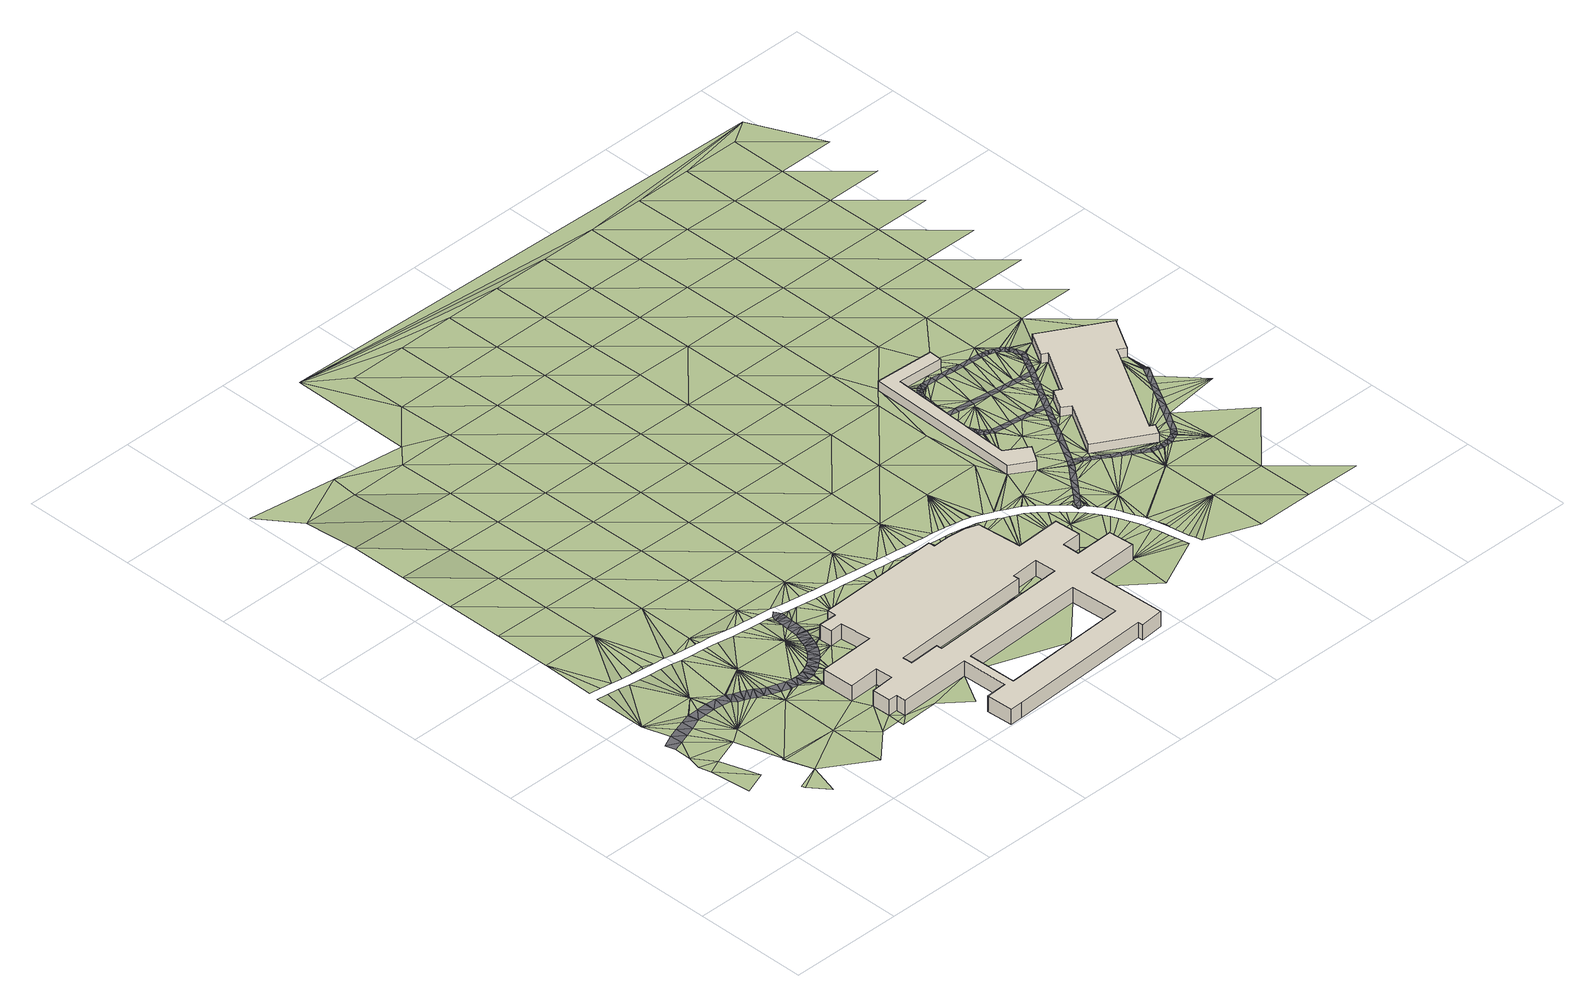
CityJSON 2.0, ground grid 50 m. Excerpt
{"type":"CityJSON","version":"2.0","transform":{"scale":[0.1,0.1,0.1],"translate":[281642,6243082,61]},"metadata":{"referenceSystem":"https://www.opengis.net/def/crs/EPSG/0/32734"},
"CityObjects":{
"building1":{"type":"Building","attributes":{"osm_building":"university","osm_building:levels":"2","osm_type":"multipolygon","osm_address":"Old Science Building Bellville 7530 Cape Town","plus_code":"4FRW3JCQ+4V8","ground_height":62.3,"building_height":6.9,"roof_height":69.2},"geometry":[{"type":"Solid","lod":"1","boundaries":[[[[0,1,2,3]],[[1,4,5,2]],[[4,6,7,5]],[[6,8,9,7]],[[8,10,11,9]],[[10,12,13,11]],[[12,14,15,13]],[[14,16,17,15]],[[16,18,19,17]],[[18,20,21,19]],[[20,22,23,21]],[[22,24,25,23]],[[24,26,27,25]],[[26,28,29,27]],[[28,30,31,29]],[[30,32,33,31]],[[32,34,35,33]],[[34,36,37,35]],[[36,38,39,37]],[[38,40,41,39]],[[40,42,43,41]],[[42,44,45,43]],[[44,46,47,45]],[[46,48,49,47]],[[48,50,51,49]],[[50,52,53,51]],[[52,54,55,53]],[[54,56,57,55]],[[56,58,59,57]],[[58,60,61,59]],[[60,62,63,61]],[[62,64,65,63]],[[64,66,67,65]],[[66,68,69,67]],[[68,70,71,69]],[[70,72,73,71]],[[72,0,3,73]],[[74,75,76,77]],[[75,78,79,76]],[[78,80,81,79]],[[80,74,77,81]],[[82,83,84,85]],[[83,86,87,84]],[[86,88,89,87]],[[88,90,91,89]],[[90,92,93,91]],[[92,94,95,93]],[[94,96,97,95]],[[96,82,85,97]],[[3,2,5,7,9,11,13,15,17,19,21,23,25,27,29,31,33,35,37,39,41,43,45,47,49,51,53,55,57,59,61,63,65,67,69,71,73],[77,76,79,81],[85,84,87,89,91,93,95,97]],[[72,70,68,66,64,62,60,58,56,54,52,50,48,46,44,42,40,38,36,34,32,30,28,26,24,22,20,18,16,14,12,10,8,6,4,1,0],[80,78,75,74],[96,94,92,90,88,86,83,82]]]]}]},
"building2":{"type":"Building","attributes":{"osm_building":"yes","osm_building:levels":"1","plus_code":"4FRW3JCR+F24","ground_height":62.58,"building_height":4.1,"roof_height":66.68},"geometry":[{"type":"Solid","lod":"1","boundaries":[[[[98,99,100,101]],[[99,102,103,100]],[[102,104,105,103]],[[104,106,107,105]],[[106,108,109,107]],[[108,110,111,109]],[[110,112,113,111]],[[112,98,101,113]],[[101,100,103,105,107,109,111,113]],[[112,110,108,106,104,102,99,98]]]]}]},
"building3":{"type":"Building","attributes":{"osm_building":"yes","osm_building:levels":"1","osm_address":"Maintenance Bellville 7530 Cape Town","plus_code":"4FRW3JCR+97M","ground_height":62.21,"building_height":4.1,"roof_height":66.31},"geometry":[{"type":"Solid","lod":"1","boundaries":[[[[114,115,116,117]],[[115,118,119,116]],[[118,120,121,119]],[[120,122,123,121]],[[122,124,125,123]],[[124,126,127,125]],[[126,128,129,127]],[[128,130,131,129]],[[130,132,133,131]],[[132,134,135,133]],[[134,136,137,135]],[[136,138,139,137]],[[138,140,141,139]],[[140,114,117,141]],[[117,116,119,121,123,125,127,129,131,133,135,137,139,141]],[[140,138,136,134,132,130,128,126,124,122,120,118,115,114]]]]}]},
"terrain1":{"type":"TINRelief","geometry":[{"type":"CompositeSurface","lod":"1","boundaries":[[[142,143,144]],[[145,146,142]],[[145,147,146]],[[145,142,144]],[[148,149,147]],[[147,145,150]],[[147,150,148]],[[151,152,153]],[[154,155,156]],[[154,157,155]],[[152,151,158]],[[150,159,148]],[[152,160,161]],[[162,152,158]],[[163,159,150]],[[152,164,160]],[[165,155,166]],[[165,166,167]],[[168,169,170]],[[164,152,171]],[[150,172,163]],[[172,150,167]],[[152,162,173]],[[163,172,174]],[[168,170,175]],[[173,171,152]],[[174,172,176]],[[177,173,162]],[[177,178,173]],[[166,155,179]],[[166,179,167]],[[178,180,173]],[[172,181,176]],[[180,182,173]],[[172,183,181]],[[184,173,182]],[[171,173,185]],[[167,186,172]],[[175,187,168]],[[188,179,155]],[[189,173,184]],[[173,189,190]],[[172,191,183]],[[187,192,168]],[[190,193,173]],[[175,194,187]],[[195,185,173]],[[196,191,172]],[[197,196,172]],[[193,198,173]],[[186,167,179]],[[199,187,194]],[[200,195,173]],[[172,201,197]],[[202,199,203]],[[201,172,204]],[[173,205,200]],[[172,186,204]],[[187,199,202]],[[206,192,207]],[[202,203,208]],[[198,209,173]],[[188,210,179]],[[205,173,209]],[[208,187,202]],[[207,192,187]],[[211,198,212]],[[212,213,211]],[[208,214,187]],[[213,215,211]],[[186,216,204]],[[217,216,186]],[[218,219,206]],[[215,220,211]],[[221,211,220]],[[222,217,186]],[[211,209,198]],[[211,221,223]],[[186,224,222]],[[223,225,211]],[[54,186,179]],[[224,186,226]],[[207,218,206]],[[60,179,210]],[[227,211,225]],[[226,186,228]],[[229,211,227]],[[209,211,230]],[[231,228,186]],[[186,232,231]],[[233,219,234]],[[211,229,235]],[[54,179,60]],[[186,236,232]],[[237,187,214]],[[62,210,238]],[[214,239,237]],[[211,235,240]],[[241,230,211]],[[207,187,237]],[[60,210,62]],[[242,243,239]],[[186,244,236]],[[234,219,218]],[[54,244,186]],[[240,245,211]],[[211,246,241]],[[238,247,66]],[[66,62,238]],[[243,242,248]],[[249,246,211]],[[244,250,236]],[[251,252,233]],[[66,253,62]],[[243,248,254]],[[243,237,239]],[[244,255,250]],[[243,254,256]],[[255,244,257]],[[244,258,257]],[[245,259,260]],[[261,258,244]],[[218,207,262]],[[263,66,247]],[[264,243,256]],[[211,265,249]],[[251,233,234]],[[244,266,261]],[[56,54,60]],[[245,267,211]],[[268,252,269]],[[266,244,270]],[[271,270,244]],[[271,244,272]],[[273,274,260]],[[262,207,237]],[[244,275,272]],[[243,264,276]],[[260,267,245]],[[60,277,56]],[[265,211,267]],[[275,278,272]],[[274,279,280]],[[234,218,281]],[[267,260,274]],[[278,275,282]],[[283,252,251]],[[284,282,275]],[[284,275,285]],[[286,285,275]],[[237,243,287]],[[274,280,267]],[[281,218,262]],[[275,288,286]],[[243,276,287]],[[288,275,289]],[[244,290,275]],[[291,289,275]],[[267,280,292]],[[283,269,252]],[[267,293,265]],[[68,66,263]],[[294,267,292]],[[295,267,294]],[[296,251,234]],[[291,275,297]],[[267,298,293]],[[267,295,299]],[[276,300,287]],[[299,301,267]],[[291,297,302]],[[301,303,267]],[[237,304,262]],[[305,267,303]],[[298,267,306]],[[305,307,267]],[[296,234,281]],[[308,302,297]],[[307,309,267]],[[310,287,300]],[[311,308,297]],[[275,290,297]],[[311,297,312]],[[267,309,313]],[[314,312,297]],[[68,263,315]],[[267,313,316]],[[287,304,237]],[[267,317,306]],[[297,318,314]],[[316,319,267]],[[267,319,317]],[[287,310,320]],[[321,322,318]],[[323,322,321]],[[323,321,324]],[[251,325,283]],[[297,321,318]],[[326,324,321]],[[306,317,327]],[[321,328,326]],[[320,329,287]],[[317,330,327]],[[281,262,331]],[[332,333,334]],[[330,335,327]],[[336,327,335]],[[325,251,296]],[[297,290,337]],[[329,338,287]],[[339,328,321]],[[339,340,328]],[[331,262,304]],[[340,339,341]],[[342,341,339]],[[339,343,342]],[[343,339,344]],[[283,345,269]],[[344,339,346]],[[339,321,347]],[[348,349,350]],[[350,346,351]],[[348,352,349]],[[353,352,348]],[[296,281,354]],[[345,283,325]],[[350,351,348]],[[346,339,355]],[[338,356,287]],[[304,287,356]],[[351,346,355]],[[281,331,354]],[[356,338,357]],[[325,296,358]],[[359,351,355]],[[360,269,345]],[[361,356,357]],[[362,331,304]],[[359,355,363]],[[296,354,358]],[[356,361,364]],[[363,355,365]],[[304,356,362]],[[365,355,366]],[[364,367,356]],[[355,339,368]],[[369,334,333]],[[370,345,325]],[[371,366,355]],[[372,356,367]],[[354,331,373]],[[372,374,356]],[[325,358,370]],[[375,369,333]],[[371,355,376]],[[356,374,377]],[[362,373,331]],[[368,376,355]],[[378,360,345]],[[379,358,354]],[[345,370,378]],[[377,380,356]],[[362,356,380]],[[373,379,354]],[[368,381,376]],[[382,368,339]],[[377,383,380]],[[384,385,386]],[[358,387,370]],[[368,388,381]],[[383,389,380]],[[360,378,390]],[[373,362,391]],[[390,392,360]],[[379,387,358]],[[368,393,388]],[[389,394,380]],[[380,391,362]],[[393,368,395]],[[375,396,369]],[[397,380,394]],[[378,370,398]],[[399,395,368]],[[373,400,379]],[[380,397,401]],[[387,398,370]],[[392,390,402]],[[391,400,373]],[[368,382,399]],[[403,390,378]],[[387,379,404]],[[398,403,378]],[[405,380,401]],[[405,391,380]],[[406,399,382]],[[400,404,379]],[[407,405,401]],[[408,402,390]],[[382,409,406]],[[402,410,392]],[[407,411,405]],[[398,387,412]],[[413,409,382]],[[382,414,415]],[[403,408,390]],[[416,417,369]],[[415,413,382]],[[413,418,409]],[[400,391,419]],[[420,405,411]],[[421,418,413]],[[387,404,412]],[[422,413,415]],[[422,421,413]],[[416,369,396]],[[405,420,423]],[[419,391,405]],[[424,422,415]],[[403,398,425]],[[405,423,426]],[[408,410,402]],[[427,422,424]],[[428,404,400]],[[429,405,426]],[[412,425,398]],[[424,430,427]],[[430,424,431]],[[405,429,432]],[[419,428,400]],[[403,433,408]],[[430,431,434]],[[410,435,392]],[[434,431,436]],[[412,404,437]],[[438,439,440]],[[438,441,431]],[[441,436,431]],[[425,433,403]],[[405,432,442]],[[437,404,428]],[[432,443,442]],[[441,438,444]],[[445,419,405]],[[410,408,446]],[[447,440,439]],[[448,449,450]],[[443,451,442]],[[452,444,438]],[[442,451,453]],[[454,438,440]],[[442,453,448]],[[455,425,412]],[[452,438,456]],[[457,458,459]],[[433,446,408]],[[444,452,460]],[[461,462,463]],[[450,442,448]],[[438,464,456]],[[452,456,460]],[[442,450,465]],[[405,442,445]],[[455,412,437]],[[454,464,438]],[[428,419,466]],[[442,465,467]],[[454,440,468]],[[457,459,469]],[[468,440,470]],[[440,447,471]],[[467,472,442]],[[442,472,473]],[[440,471,470]],[[435,474,392]],[[473,475,442]],[[433,425,476]],[[446,435,410]],[[477,457,469]],[[428,466,437]],[[466,419,445]],[[476,425,455]],[[477,478,447]],[[477,469,478]],[[479,471,447]],[[480,479,447]],[[481,462,461]],[[482,446,433]],[[480,447,483]],[[447,478,484]],[[483,447,484]],[[442,475,485]],[[486,455,437]],[[485,475,487]],[[482,433,476]],[[488,489,490]],[[462,491,469]],[[487,492,493]],[[490,494,488]],[[442,485,445]],[[489,493,492]],[[437,466,486]],[[495,478,469]],[[481,461,496]],[[494,497,488]],[[478,498,484]],[[497,499,488]],[[500,488,499]],[[501,498,478]],[[502,435,446]],[[500,503,488]],[[474,504,392]],[[478,505,501]],[[488,503,506]],[[462,481,507]],[[507,508,462]],[[488,506,509]],[[508,510,462]],[[510,511,462]],[[505,478,512]],[[462,511,491]],[[495,469,513]],[[514,488,509]],[[489,488,493]],[[515,512,478]],[[469,516,513]],[[469,517,516]],[[515,478,518]],[[519,517,469]],[[491,519,469]],[[502,446,482]],[[518,478,495]],[[493,485,487]],[[520,476,455]],[[486,521,455]],[[514,522,523]],[[445,524,466]],[[525,526,527]],[[522,526,523]],[[514,528,488]],[[527,529,525]],[[485,530,445]],[[531,525,529]],[[523,526,525]],[[482,476,520]],[[532,533,534]],[[533,535,534]],[[534,535,536]],[[537,534,536]],[[455,521,520]],[[474,435,502]],[[523,528,514]],[[537,538,539]],[[537,539,534]],[[540,493,488]],[[524,486,466]],[[524,445,530]],[[541,542,543]],[[541,543,544]],[[488,528,540]],[[485,493,530]],[[545,546,538]],[[546,545,547]],[[547,548,546]],[[549,546,548]],[[546,549,550]],[[538,546,539]],[[546,550,551]],[[546,551,552]],[[546,552,553]],[[482,554,502]],[[504,555,392]],[[556,539,546]],[[540,528,557]],[[558,521,486]],[[556,546,559]],[[560,561,562]],[[520,554,482]],[[563,561,560]],[[564,563,560]],[[560,565,564]],[[565,560,542]],[[566,540,557]],[[542,560,543]],[[543,560,544]],[[560,567,544]],[[568,567,560]],[[530,493,569]],[[486,524,558]],[[540,566,570]],[[571,553,568]],[[474,502,572]],[[540,570,573]],[[574,575,576]],[[575,574,577]],[[577,574,578]],[[579,574,576]],[[574,579,580]],[[581,574,580]],[[582,104,540]],[[574,581,583]],[[574,584,578]],[[574,585,584]],[[573,582,540]],[[574,586,585]],[[587,586,574]],[[574,588,587]],[[574,589,588]],[[589,574,590]],[[530,569,524]],[[560,562,591]],[[553,571,546]],[[546,592,559]],[[521,593,520]],[[590,574,594]],[[104,595,574]],[[559,596,597]],[[554,572,502]],[[574,598,594]],[[598,574,599]],[[583,581,600]],[[583,601,574]],[[602,583,603]],[[604,605,597]],[[595,599,574]],[[521,558,593]],[[104,582,606]],[[604,607,605]],[[608,609,610]],[[604,611,607]],[[597,596,604]],[[524,569,558]],[[612,602,613]],[[596,559,592]],[[608,614,615]],[[560,571,568]],[[601,583,602]],[[546,616,592]],[[606,617,104]],[[601,602,612]],[[618,599,595]],[[619,618,595]],[[104,617,595]],[[554,520,620]],[[621,622,623]],[[624,625,626]],[[546,627,616]],[[601,612,628]],[[629,609,630]],[[608,630,609]],[[572,504,474]],[[595,631,619]],[[630,625,629]],[[615,630,608]],[[601,628,632]],[[623,622,633]],[[634,635,636]],[[546,637,627]],[[638,601,632]],[[615,639,630]],[[633,622,640]],[[641,635,634]],[[637,546,571]],[[642,601,638]],[[593,620,520]],[[626,625,630]],[[643,631,595]],[[601,642,644]],[[645,601,644]],[[646,601,645]],[[647,630,639]],[[648,633,640]],[[646,649,601]],[[633,650,623]],[[601,649,651]],[[651,652,601]],[[652,653,601]],[[654,601,653]],[[655,601,654]],[[656,595,617]],[[657,601,655]],[[658,601,657]],[[659,601,658]],[[633,648,660]],[[661,662,641]],[[641,634,661]],[[663,643,595]],[[664,601,659]],[[630,647,665]],[[664,666,601]],[[666,667,601]],[[668,662,669]],[[670,671,672]],[[673,560,591]],[[674,601,667]],[[601,674,675]],[[676,650,633]],[[671,668,677]],[[678,595,656]],[[679,572,554]],[[630,680,626]],[[681,633,660]],[[682,601,675]],[[683,558,569]],[[663,595,678]],[[677,672,671]],[[684,601,682]],[[677,685,672]],[[677,668,669]],[[593,558,683]],[[662,661,686]],[[662,686,669]],[[620,679,554]],[[684,687,601]],[[688,630,665]],[[571,689,637]],[[665,690,688]],[[676,633,691]],[[680,630,688]],[[663,678,692]],[[681,693,633]],[[692,694,663]],[[687,684,695]],[[687,695,696]],[[687,696,697]],[[698,689,571]],[[560,699,571]],[[700,698,571]],[[701,601,687]],[[702,504,572]],[[571,703,700]],[[704,688,690]],[[705,703,571]],[[687,697,706]],[[676,691,707]],[[661,708,686]],[[693,681,709]],[[571,710,705]],[[692,711,694]],[[712,694,711]],[[713,707,714]],[[661,715,708]],[[716,683,569]],[[710,571,717]],[[593,718,620]],[[693,709,719]],[[673,699,560]],[[720,717,571]],[[706,721,687]],[[722,720,571]],[[723,722,571]],[[679,702,572]],[[704,724,688]],[[725,724,704]],[[712,711,726]],[[727,713,714]],[[691,714,707]],[[571,728,723]],[[729,693,719]],[[392,555,730]],[[731,728,571]],[[687,721,701]],[[718,593,683]],[[732,693,729]],[[733,727,714]],[[734,708,715]],[[693,732,735]],[[736,725,737]],[[725,738,724]],[[735,739,693]],[[721,740,701]],[[738,725,736]],[[733,714,741]],[[742,743,715]],[[715,743,734]],[[571,744,731]],[[739,745,693]],[[746,679,620]],[[747,724,738]],[[699,744,571]],[[702,555,504]],[[693,745,748]],[[741,749,733]],[[750,701,740]],[[750,716,701]],[[748,745,751]],[[752,747,738]],[[742,753,754]],[[749,741,755]],[[620,718,746]],[[742,754,743]],[[747,752,756]],[[751,757,748]],[[755,741,758]],[[744,759,731]],[[759,744,760]],[[761,760,744]],[[757,751,762]],[[763,764,748]],[[716,750,765]],[[761,744,766]],[[755,758,767]],[[757,768,748]],[[769,756,752]],[[770,766,744]],[[753,771,772]],[[773,756,769]],[[774,767,758]],[[775,699,673]],[[748,768,763]],[[702,679,776]],[[770,744,777]],[[777,744,778]],[[772,754,753]],[[779,778,744]],[[744,780,779]],[[781,780,744]],[[744,782,781]],[[716,783,683]],[[784,782,744]],[[785,773,769]],[[716,765,786]],[[764,763,787]],[[784,744,788]],[[785,789,773]],[[683,783,718]],[[744,790,788]],[[679,746,776]],[[772,771,791]],[[792,771,793]],[[794,790,744]],[[795,764,787]],[[796,774,758]],[[792,791,771]],[[797,798,793]],[[765,799,786]],[[800,794,744]],[[764,795,801]],[[783,716,786]],[[793,798,802]],[[774,796,803]],[[799,804,786]],[[802,792,793]],[[805,555,702]],[[786,804,806]],[[807,803,796]],[[791,792,808]],[[809,764,801]],[[786,806,810]],[[811,812,807]],[[786,810,813]],[[814,786,813]],[[744,699,815]],[[816,746,718]],[[812,811,817]],[[818,786,814]],[[792,802,819]],[[702,776,805]],[[792,819,820]],[[818,821,786]],[[817,811,822]],[[823,792,820]],[[807,796,811]],[[824,786,821]],[[822,811,825]],[[826,820,819]],[[826,819,827]],[[816,718,783]],[[826,828,820]],[[764,809,829]],[[830,826,827]],[[800,744,815]],[[825,811,831]],[[831,811,832]],[[776,746,833]],[[834,835,832]],[[836,832,835]],[[836,837,832]],[[838,832,837]],[[832,839,831]],[[840,839,832]],[[832,841,840]],[[842,832,838]],[[555,805,843]],[[832,844,841]],[[845,844,832]],[[846,845,832]],[[832,847,846]],[[848,847,832]],[[849,848,832]],[[849,832,842]],[[824,850,786]],[[851,852,800]],[[783,786,850]],[[824,853,850]],[[853,854,850]],[[850,854,855]],[[816,833,746]],[[855,856,850]],[[856,857,850]],[[858,852,851]],[[850,857,834]],[[829,809,859]],[[860,858,851]],[[834,832,850]],[[861,805,776]],[[829,859,862]],[[851,863,860]],[[864,816,783]],[[865,829,862]],[[833,861,776]],[[863,851,866]],[[865,867,829]],[[867,868,829]],[[868,869,829]],[[869,870,829]],[[870,871,872]],[[872,871,873]],[[873,874,872]],[[872,829,870]],[[874,875,872]],[[875,876,872]],[[877,872,876]],[[850,864,783]],[[878,872,877]],[[872,878,879]],[[872,879,880]],[[881,872,880]],[[872,881,882]],[[872,882,883]],[[884,872,883]],[[885,872,884]],[[843,805,886]],[[850,832,887]],[[833,816,888]],[[861,886,805]],[[864,888,816]],[[730,555,843]],[[889,861,833]],[[886,890,843]],[[891,850,887]],[[850,892,864]],[[888,889,833]],[[861,893,886]],[[888,864,894]],[[889,893,861]],[[890,886,895]],[[730,843,890]],[[889,888,896]],[[893,895,886]],[[897,893,889]],[[895,898,890]],[[895,893,899]],[[898,730,890]],[[895,900,898]],[[898,900,730]]]}]},
"road1":{"type":"Road","attributes":{"osm_access":"private","osm_highway":"service","osm_is_in":"Bellville Campus, Cape Peninsula University of Technology, Bellville, Western Cape, South Africa","osm_lanes":"2","osm_maxspeed":"30","osm_name":"Design Way","osm_surface":"asphalt"},"geometry":[{"type":"MultiSurface","lod":"1","boundaries":[[[149,148,901]],[[153,901,148]],[[153,148,159]],[[153,159,151]],[[163,151,159]],[[163,158,151]],[[163,174,158]],[[158,174,162]],[[174,177,162]],[[180,177,174]],[[180,178,177]],[[180,174,182]],[[176,182,174]],[[181,182,176]],[[184,182,181]],[[184,181,189]],[[189,181,190]],[[190,181,193]],[[181,183,193]],[[193,183,191]],[[193,191,198]],[[212,198,191]],[[191,213,212]],[[215,191,196]],[[213,191,215]],[[215,196,197]],[[220,215,197]],[[221,220,197]],[[223,197,201]],[[197,223,221]],[[225,201,204]],[[225,223,201]],[[225,204,216]],[[225,216,217]],[[225,217,227]],[[217,222,229]],[[227,217,229]],[[224,229,222]],[[224,226,229]],[[235,229,226]],[[240,235,226]],[[228,240,226]],[[228,231,240]],[[240,231,232]],[[240,232,236]],[[240,236,245]],[[236,259,245]],[[236,250,259]],[[255,257,258]],[[255,259,250]],[[259,255,258]],[[259,258,261]],[[259,261,260]],[[260,261,273]],[[273,261,266]],[[270,271,266]],[[271,273,266]],[[272,273,271]],[[278,273,272]],[[278,274,273]],[[278,279,274]],[[279,278,282]],[[285,279,282]],[[285,282,284]],[[285,286,279]],[[280,279,286]],[[292,280,286]],[[288,292,286]],[[292,288,289]],[[292,289,291]],[[302,294,292]],[[302,292,291]],[[294,302,295]],[[295,302,308]],[[308,312,295]],[[314,299,295]],[[314,295,312]],[[299,314,301]],[[308,311,312]],[[314,318,301]],[[303,301,324]],[[318,323,301]],[[324,301,323]],[[326,305,303]],[[326,307,305]],[[318,322,323]],[[309,307,326]],[[324,326,303]],[[309,328,313]],[[328,309,326]],[[344,316,313]],[[340,313,328]],[[341,313,340]],[[319,316,344]],[[313,341,342]],[[343,313,342]],[[343,344,313]],[[350,317,319]],[[344,346,319]],[[330,317,350]],[[350,319,346]],[[349,335,330]],[[353,336,335]],[[349,330,350]],[[349,352,335]],[[353,902,336]],[[352,353,335]]]}]},
"road2":{"type":"Road","attributes":{"osm_highway":"service","osm_lanes":"1","osm_surface":"asphalt"},"geometry":[{"type":"MultiSurface","lod":"1","boundaries":[[[529,903,531]],[[525,531,534]],[[532,531,903]],[[532,534,531]],[[903,533,532]],[[534,523,525]],[[523,534,539]],[[539,556,528]],[[528,556,557]],[[539,528,523]],[[557,559,597]],[[559,557,556]],[[570,566,597]],[[597,566,557]],[[605,570,597]],[[586,587,588]],[[586,588,590]],[[589,590,588]],[[614,590,594]],[[584,585,614]],[[586,590,614]],[[586,614,585]],[[608,584,614]],[[594,615,614]],[[619,631,639]],[[570,607,573]],[[582,573,611]],[[647,631,643]],[[615,594,639]],[[594,598,639]],[[598,599,619]],[[598,619,639]],[[639,631,647]],[[619,599,618]],[[611,573,607]],[[622,604,640]],[[621,604,622]],[[621,606,582]],[[621,611,604]],[[606,623,617]],[[623,606,621]],[[650,617,623]],[[582,611,621]],[[640,604,596]],[[616,627,681]],[[627,709,681]],[[709,627,637]],[[689,709,637]],[[616,681,660]],[[592,640,596]],[[648,640,592]],[[648,592,616]],[[616,660,648]],[[650,676,617]],[[617,676,656]],[[678,707,692]],[[707,678,656]],[[692,707,713]],[[656,676,707]],[[704,694,712]],[[643,665,647]],[[665,643,663]],[[663,704,690]],[[704,663,694]],[[663,690,665]],[[711,713,727]],[[726,727,733]],[[727,726,711]],[[726,733,737]],[[726,725,712]],[[725,726,737]],[[712,725,704]],[[738,736,755]],[[749,736,737]],[[737,733,749]],[[711,692,713]],[[570,605,607]],[[603,583,600]],[[629,603,600]],[[580,600,581]],[[580,629,600]],[[629,602,603]],[[612,613,636]],[[613,602,624]],[[579,629,580]],[[576,575,578]],[[578,610,576]],[[578,584,610]],[[578,575,577]],[[610,609,579]],[[629,579,609]],[[624,602,625]],[[624,634,636]],[[636,628,612]],[[636,613,624]],[[602,629,625]],[[576,610,579]],[[628,636,635]],[[632,662,638]],[[638,668,642]],[[644,642,645]],[[632,628,641]],[[646,645,668]],[[670,657,651]],[[668,649,646]],[[649,670,651]],[[668,645,642]],[[653,655,654]],[[653,652,651]],[[653,657,655]],[[653,651,657]],[[670,658,657]],[[632,641,662]],[[628,635,641]],[[626,634,624]],[[634,680,661]],[[680,634,626]],[[661,680,688]],[[671,649,668]],[[670,672,659]],[[670,649,671]],[[658,670,659]],[[715,688,724]],[[747,756,771]],[[773,771,756]],[[724,747,753]],[[771,753,747]],[[715,724,742]],[[734,743,750]],[[724,753,742]],[[765,743,754]],[[754,772,765]],[[715,661,688]],[[664,659,685]],[[685,667,664]],[[664,667,666]],[[682,685,677]],[[659,672,685]],[[674,667,675]],[[675,667,685]],[[675,685,682]],[[682,669,684]],[[682,677,669]],[[706,669,686]],[[750,740,734]],[[750,743,765]],[[686,708,721]],[[740,708,734]],[[695,697,696]],[[684,697,695]],[[697,669,706]],[[706,686,721]],[[708,740,721]],[[697,684,669]],[[668,638,662]],[[584,608,610]],[[749,755,736]],[[735,717,720]],[[735,722,723]],[[720,722,735]],[[710,717,735]],[[698,700,705]],[[698,705,729]],[[705,700,703]],[[705,710,729]],[[723,728,735]],[[745,731,759]],[[745,759,761]],[[761,759,760]],[[761,766,745]],[[770,777,778]],[[778,779,780]],[[778,780,770]],[[766,770,762]],[[731,745,728]],[[770,780,781]],[[729,710,732]],[[739,728,745]],[[751,766,762]],[[728,739,735]],[[719,689,729]],[[757,762,784]],[[698,729,689]],[[745,766,751]],[[732,710,735]],[[782,784,762]],[[768,784,788]],[[757,784,768]],[[790,768,788]],[[768,794,763]],[[794,768,790]],[[763,794,800]],[[795,787,852]],[[800,787,763]],[[852,787,800]],[[782,762,781]],[[770,781,762]],[[852,801,795]],[[801,852,858]],[[858,860,809]],[[809,860,859]],[[858,809,801]],[[859,863,866]],[[863,859,860]],[[862,866,904]],[[866,862,859]],[[865,862,904]],[[905,906,907]],[[905,907,908]],[[909,905,910]],[[905,865,904]],[[905,904,906]],[[910,911,909]],[[871,869,867]],[[867,869,868]],[[870,869,871]],[[867,876,873]],[[871,867,873]],[[873,875,874]],[[912,876,905]],[[876,912,881]],[[876,875,873]],[[865,905,867]],[[909,913,914]],[[909,915,916]],[[867,905,876]],[[914,913,917]],[[881,883,882]],[[884,883,912]],[[884,912,885]],[[881,912,883]],[[912,905,914]],[[905,909,914]],[[915,909,911]],[[752,755,767]],[[752,738,755]],[[752,774,769]],[[774,752,767]],[[769,774,803]],[[793,771,773]],[[793,773,789]],[[785,803,789]],[[803,785,769]],[[789,803,807]],[[793,789,797]],[[789,807,797]],[[812,817,797]],[[812,797,807]],[[797,817,798]],[[798,817,802]],[[802,825,819]],[[838,828,826]],[[817,822,802]],[[834,828,837]],[[806,772,791]],[[814,808,818]],[[818,808,792]],[[791,808,806]],[[814,810,808]],[[799,772,804]],[[808,810,806]],[[804,772,806]],[[813,810,814]],[[772,799,765]],[[823,820,856]],[[828,856,820]],[[828,857,856]],[[828,834,857]],[[823,856,855]],[[821,853,824]],[[821,818,823]],[[821,854,853]],[[821,823,854]],[[855,854,823]],[[823,818,792]],[[822,825,802]],[[827,825,831]],[[841,831,839]],[[830,827,831]],[[841,839,840]],[[845,831,841]],[[825,827,819]],[[877,876,878]],[[876,879,878]],[[876,881,879]],[[881,880,879]],[[842,831,845]],[[845,841,844]],[[848,845,846]],[[842,830,831]],[[849,842,848]],[[848,842,845]],[[835,834,836]],[[836,834,837]],[[838,837,828]],[[830,842,838]],[[830,838,826]],[[848,846,847]],[[689,719,709]]]}]}
},
"vertices":[
[1118,4,11],[1172,6,11],[1172,6,82],[1118,4,82],[1818,41,11],[1818,41,82],[1821,19,11],[1821,19,82],[1925,28,11],[1925,28,82],[1910,374,11],[1910,374,82],[2135,384,11],[2135,384,82],[2127,497,11],[2127,497,82],[1956,491,11],[1956,491,82],[1955,565,11],[1955,565,82],[2041,569,11],[2041,569,82],[2041,574,11],[2041,574,82],[2034,685,11],[2034,685,82],[1835,676,11],[1835,676,82],[1819,873,11],[1819,873,82],[1764,892,11],[1764,892,82],[1689,900,11],[1689,900,82],[1648,899,11],[1648,899,82],[1612,898,11],[1612,898,82],[1611,925,11],[1611,925,82],[1059,903,11],[1059,903,82],[1060,863,11],[1060,863,82],[980,864,11],[980,864,82],[981,807,11],[981,807,82],[1038,811,11],[1038,811,82],[1052,675,11],[1052,675,82],[799,664,11],[799,664,82],[802,521,11],[802,521,82],[938,527,11],[938,527,82],[943,453,11],[943,453,82],[838,445,11],[838,445,82],[840,362,11],[840,362,82],[880,363,11],[880,363,82],[881,320,11],[881,320,82],[1202,332,11],[1202,332,82],[1209,127,11],[1209,127,82],[1114,121,11],[1114,121,82],[1797,360,11],[1810,149,11],[1810,149,82],[1797,360,82],[1245,119,11],[1245,119,82],[1239,335,11],[1239,335,82],[1693,538,11],[1692,564,11],[1692,564,82],[1693,538,82],[1814,570,11],[1814,570,82],[1819,477,11],[1819,477,82],[1196,445,11],[1196,445,82],[1195,469,11],[1195,469,82],[1058,462,11],[1058,462,82],[1055,505,11],[1055,505,82],
[2188,1765,14],[2166,1070,14],[2166,1070,57],[2188,1765,57],[2262,1012,14],[2262,1012,57],[2310,1087,14],[2310,1087,57],[2216,1148,14],[2216,1148,57],[2243,1705,14],[2243,1705,57],[2444,1695,14],[2444,1695,57],[2447,1752,14],[2447,1752,57],
[2793,1567,11],[2728,1458,11],[2728,1458,53],[2793,1567,53],[2753,1444,11],[2753,1444,53],[2640,1253,11],[2640,1253,53],[2607,1272,11],[2607,1272,53],[2553,1181,11],[2553,1181,53],[2592,1158,11],[2592,1158,53],[2470,951,11],[2470,951,53],[2703,815,11],[2703,815,53],[2729,860,11],[2729,860,53],[2708,872,11],[2708,872,53],[2947,1278,11],[2947,1278,53],[2981,1259,11],[2981,1259,53],[3068,1406,11],[3068,1406,53],
[131,582,17],[154,407,11],[252,443,11],[192,608,17],[116,633,17],[130,694,17],[178,785,17],[133,770,17],[316,652,15],[208,842,28],[130,944,28],[164,827,28],[315,276,10],[418,329,11],[310,291,10],[379,195,10],[253,857,28],[222,800,17],[170,1162,38],[121,1168,38],[298,872,25],[267,815,15],[219,1156,38],[374,452,11],[379,444,11],[381,455,11],[130,1443,40],[126,1212,38],[175,1206,38],[269,1150,34],[379,694,15],[379,944,25],[309,830,25],[225,1200,38],[351,831,25],[300,873,25],[302,873,25],[628,444,11],[304,873,25],[393,833,25],[349,875,25],[433,827,25],[393,877,25],[318,1144,34],[628,694,16],[379,1443,38],[628,195,11],[395,877,25],[398,877,25],[473,820,25],[130,1693,40],[440,870,25],[274,1194,34],[367,1138,34],[498,811,15],[523,802,16],[482,863,25],[323,1188,34],[417,1133,34],[544,791,16],[379,1193,34],[372,1182,34],[566,780,16],[466,1127,34],[130,1943,40],[379,1693,36],[422,1176,34],[515,1121,29],[754,310,10],[628,944,22],[484,863,25],[486,862,25],[471,1170,34],[513,852,22],[567,779,16],[592,768,16],[379,1943,34],[130,2192,40],[540,842,22],[542,841,22],[617,756,16],[564,830,22],[619,755,16],[586,819,22],[656,741,16],[610,807,16],[694,727,16],[635,796,16],[564,1115,29],[696,726,16],[698,726,16],[130,2442,39],[379,2192,29],[672,782,16],[725,722,16],[628,1443,32],[839,314,10],[521,1165,29],[707,769,16],[614,1109,29],[570,1159,29],[628,1193,29],[799,664,15],[731,765,16],[633,1107,29],[840,286,10],[619,1153,29],[684,1101,29],[751,718,16],[379,2442,27],[130,2692,16],[880,362,11],[620,1153,29],[753,717,15],[638,1150,29],[756,717,15],[758,718,15],[754,762,15],[774,765,15],[782,722,15],[628,1693,31],[1009,295,11],[689,1145,29],[757,1093,23],[806,726,15],[876,944,19],[8,2866,10],[392,2814,11],[808,727,15],[809,727,15],[811,728,15],[795,769,15],[813,777,15],[876,694,15],[762,1137,23],[942,453,11],[831,737,15],[831,785,15],[847,797,15],[628,1943,28],[852,746,15],[379,2692,11],[854,747,15],[856,749,15],[874,763,15],[876,1193,23],[892,776,15],[893,778,15],[1052,675,14],[895,779,15],[863,810,15],[798,1088,23],[877,825,19],[890,839,19],[628,2192,24],[982,807,15],[839,1084,23],[898,854,19],[803,1132,23],[906,868,19],[909,795,15],[911,882,19],[876,1443,26],[916,899,19],[880,1079,23],[917,900,19],[924,811,15],[925,921,19],[844,1128,23],[926,813,15],[927,815,15],[931,938,19],[936,832,19],[1125,195,11],[933,962,19],[937,1016,19],[945,848,19],[935,989,19],[885,1123,23],[980,864,19],[946,850,19],[947,852,19],[952,869,19],[628,2442,18],[958,885,19],[912,1076,23],[966,905,19],[916,1120,23],[939,1043,19],[876,1693,26],[1058,462,13],[1195,469,13],[1055,505,13],[940,1058,19],[942,1073,23],[1038,811,14],[968,1114,23],[1059,902,15],[974,925,19],[974,927,19],[975,930,19],[975,932,19],[977,959,19],[628,2692,14],[979,986,19],[1060,863,15],[1016,1062,15],[983,1040,19],[981,1013,19],[1051,1057,15],[984,1055,19],[985,1067,19],[876,1943,25],[1125,944,15],[1125,1193,19],[1023,1106,18],[876,2192,23],[1095,1051,15],[705,2771,14],[1057,1101,18],[1125,1443,22],[1140,1044,15],[1102,1094,18],[1159,1042,15],[1178,1040,15],[1146,1088,18],[1373,944,15],[1693,538,13],[876,2442,20],[1224,1034,15],[1164,1086,18],[1125,1693,23],[1183,1083,18],[1196,445,13],[1270,1028,15],[1229,1078,18],[876,2692,17],[1125,1943,24],[1373,1193,17],[1317,1023,15],[1612,925,14],[1276,1072,17],[1797,360,13],[1239,335,13],[1622,195,13],[1125,2192,24],[1363,1017,15],[1322,1067,15],[876,2942,12],[1373,1443,20],[717,3314,9],[1409,1012,15],[1368,1061,15],[1456,1006,15],[1819,477,13],[1415,1055,15],[1125,2442,23],[1502,1001,14],[1373,1693,22],[1461,1050,15],[876,3191,9],[1125,2692,19],[1373,1943,24],[1622,1193,16],[1548,995,14],[1507,1044,14],[1125,2942,14],[1590,989,14],[1125,3191,13],[1554,1039,14],[1373,2192,23],[1622,944,14],[1612,898,14],[1648,899,14],[1814,570,13],[1692,563,13],[1633,983,14],[1622,1443,18],[1597,1033,14],[1634,983,14],[1674,979,14],[1639,1027,14],[1689,900,14],[1373,2442,23],[1679,1022,14],[1714,975,14],[1622,1693,21],[1719,1018,14],[1742,971,14],[1764,892,14],[1720,1018,14],[1373,2692,21],[1769,967,14],[1373,3191,15],[1793,962,14],[1622,1943,22],[1819,873,14],[1835,676,14],[1870,694,14],[1818,957,14],[1870,1193,15],[1748,1014,14],[1848,951,14],[1870,1443,16],[1373,2942,17],[2034,685,15],[1802,1005,14],[1826,1000,14],[1827,1000,14],[1776,1010,14],[1870,944,14],[1777,1010,14],[1973,898,14],[1622,2192,22],[1915,927,14],[2042,570,15],[1955,565,13],[1956,491,13],[1877,945,14],[2119,195,16],[2135,384,15],[1910,374,13],[1954,909,14],[1857,994,14],[1870,1693,19],[1888,987,14],[1993,887,14],[2128,497,15],[1994,886,14],[2020,873,15],[1891,987,14],[1893,986,14],[1622,3191,16],[1933,967,14],[1622,2442,24],[2041,574,15],[2119,694,15],[2043,862,15],[2061,847,15],[2345,300,18],[1622,2692,21],[2080,832,15],[2111,803,15],[2119,1193,15],[1870,1943,22],[1973,949,14],[2119,944,15],[1995,936,15],[2015,925,15],[2314,464,15],[1975,948,14],[2166,1070,15],[2039,913,15],[2241,653,15],[2345,299,18],[2065,900,15],[2142,774,15],[2067,899,15],[2068,898,15],[2159,756,15],[1622,2942,17],[2088,882,15],[1870,3191,16],[2190,724,15],[2108,866,15],[2340,330,15],[2335,360,15],[2110,865,15],[2330,389,15],[2325,419,15],[2207,702,15],[2255,623,15],[2141,835,15],[2212,695,15],[2270,592,15],[2287,550,15],[2227,674,15],[2304,509,15],[1870,2442,22],[1870,2192,21],[2173,806,15],[2253,812,15],[2119,1693,19],[2231,786,15],[2174,805,15],[2191,786,15],[2280,846,15],[2205,772,15],[2119,1443,16],[2213,763,15],[2227,747,15],[2234,738,15],[2248,772,15],[2241,729,15],[2247,722,15],[2248,721,15],[2263,699,15],[2270,798,15],[2262,1012,15],[2368,428,15],[2368,427,15],[2368,444,15],[2357,474,15],[2278,677,15],[2368,694,15],[2279,675,15],[2280,673,15],[2295,642,15],[2310,610,15],[2310,609,15],[2328,566,15],[2345,524,15],[1870,2692,20],[2119,3191,16],[2297,832,15],[2308,880,15],[2119,1943,21],[2325,865,15],[2616,444,15],[2388,307,18],[2393,280,18],[2383,337,15],[2378,367,15],[2373,397,15],[2335,913,15],[2347,520,15],[2346,522,15],[2188,1765,19],[2362,946,15],[2616,694,14],[1870,2942,17],[2364,949,15],[2216,1148,15],[2252,1336,15],[2252,1337,15],[2253,1335,15],[2253,1334,15],[2245,1362,15],[2238,1388,16],[2238,1389,16],[2378,969,15],[2238,1391,16],[2263,1318,14],[2273,1302,14],[2274,1301,14],[2275,1300,14],[2276,1299,14],[2277,1299,14],[2277,1298,14],[2616,195,17],[2479,892,15],[2119,2192,21],[2294,1290,14],[2368,1193,14],[2446,912,15],[2352,899,15],[2310,1282,14],[2311,1281,14],[2238,1390,16],[2243,1705,19],[2241,1427,16],[2238,1392,16],[2422,928,15],[2380,933,15],[2405,1014,15],[2382,937,15],[2282,1330,15],[2266,1368,15],[2273,1344,15],[2390,948,15],[2246,1482,15],[2246,1481,15],[2290,1317,14],[2304,1310,14],[2511,871,14],[2443,1079,14],[2312,1281,14],[2314,1281,14],[2119,2442,24],[2402,967,15],[2434,946,15],[2423,1003,15],[2267,1468,15],[2263,1425,15],[2306,1464,15],[2544,851,14],[2250,1525,15],[2260,1392,15],[2368,1443,15],[2355,1275,14],[2253,1549,15],[2470,951,15],[2309,1486,15],[2272,1523,15],[2269,1490,15],[2576,830,14],[2256,1583,18],[2318,1302,14],[2458,931,15],[2275,1547,15],[2260,1617,18],[2395,1270,14],[2260,1618,18],[2260,1619,18],[2261,1620,18],[2357,1297,14],[2491,910,15],[2266,1633,18],[2462,1068,15],[2271,1647,18],[2272,1648,18],[2272,1649,18],[2273,1650,18],[2273,1651,18],[2465,1116,14],[2274,1651,18],[2275,1652,18],[2284,1659,18],[2523,890,14],[2380,1478,15],[2278,1581,18],[2436,1264,14],[2294,1667,18],[2398,1291,14],[2295,1667,18],[2296,1668,18],[2282,1613,18],[2331,1654,18],[2291,1637,18],[2287,1626,18],[2298,1642,18],[2865,195,17],[2297,1668,18],[2298,1669,18],[2483,1105,14],[2318,1651,18],[2486,1153,14],[2119,2692,21],[2378,1456,15],[2555,869,14],[2312,1672,18],[2368,1943,20],[2327,1676,18],[2305,1648,18],[2373,1651,18],[2368,1693,18],[2460,1447,15],[2609,810,14],[2439,1286,14],[2592,1158,13],[2508,1190,13],[2703,815,14],[2477,1259,14],[2328,1676,18],[2330,1676,18],[2331,1676,18],[2641,789,14],[2865,444,14],[2642,789,14],[2444,1695,18],[2119,2942,16],[2643,788,14],[2480,1280,14],[2644,788,14],[2375,1673,18],[2505,1142,13],[2418,1647,18],[2588,849,14],[2667,782,14],[2524,1218,13],[2508,1255,13],[2527,1179,13],[2553,1181,13],[2462,1469,15],[2447,1752,18],[2690,777,14],[2368,2192,20],[2620,828,14],[2691,776,14],[2420,1669,18],[2692,776,14],[2693,776,14],[2500,1443,13],[2511,1276,13],[2543,1250,13],[2543,1207,13],[2714,778,14],[2652,809,14],[2970,3254,16],[2735,779,14],[2672,803,14],[2570,1253,13],[2462,1643,18],[2694,798,14],[2574,1302,13],[2555,1270,13],[2586,1323,13],[2713,800,14],[2464,1665,18],[2607,1272,13],[2503,1465,13],[2506,1639,16],[2865,694,14],[2732,801,14],[2368,2442,21],[2541,1439,13],[2730,860,14],[2593,1291,13],[2508,1661,16],[2750,808,14],[2603,1353,13],[2544,1460,13],[2551,1636,16],[2605,1312,13],[2582,1434,13],[2775,825,13],[2640,1253,13],[2737,779,14],[2738,779,14],[2739,780,14],[2766,814,14],[2808,879,13],[2708,872,14],[2553,1658,16],[2758,787,14],[2622,1342,13],[2785,839,13],[2621,1383,13],[2777,794,14],[2584,1456,13],[2595,1632,16],[2613,1431,13],[2640,1372,13],[3113,195,15],[2368,2692,20],[2778,795,14],[2779,795,14],[2779,796,14],[2780,796,14],[2781,797,14],[2782,798,14],[2616,1943,18],[2792,812,14],[2633,1404,13],[2616,1693,16],[2832,919,13],[2803,826,13],[2647,1427,13],[2804,827,13],[2614,1628,16],[2652,1616,16],[2615,1453,13],[2827,868,13],[2855,960,13],[2753,1443,12],[2659,1448,13],[2674,1477,13],[2597,1654,16],[2851,908,13],[2878,1000,13],[2684,1494,13],[2652,1393,13],[2598,1654,16],[2368,2942,17],[2618,1650,16],[2674,1431,13],[2633,1625,16],[2901,1041,13],[2638,1646,16],[2728,1458,13],[2675,1431,13],[2639,1646,16],[2641,1645,16],[3113,694,13],[2616,2192,18],[2694,1466,13],[2661,1637,16],[2694,1512,13],[2681,1598,16],[2681,1628,16],[2703,1483,13],[2671,1608,16],[2682,1627,16],[2713,1501,13],[2698,1573,16],[2710,1541,13],[2692,1588,16],[2947,1278,12],[2710,1542,13],[2732,1536,13],[2793,1567,12],[2616,2442,20],[2709,1601,16],[2710,1600,16],[2711,1599,16],[2711,1598,16],[2718,1581,16],[2732,1537,13],[2733,1537,13],[2733,1538,13],[2733,1545,13],[2368,3191,15],[2733,1539,13],[2733,1540,13],[2733,1541,13],[2733,1542,13],[2733,1543,13],[2733,1544,13],[2865,1693,15],[3113,944,12],[2874,949,13],[2683,1627,16],[2684,1626,16],[2685,1625,16],[2697,1614,16],[2709,1602,16],[2897,989,13],[2925,1081,12],[2920,1030,13],[2616,2692,18],[2948,1122,12],[2944,1070,12],[2865,1943,16],[2971,1162,12],[2967,1111,12],[2972,1163,12],[2972,1164,12],[2973,1165,12],[2974,1166,12],[2975,1166,12],[2981,1259,12],[2976,1167,12],[2977,1167,12],[2978,1168,12],[2979,1168,12],[2980,1168,12],[2981,1168,12],[2982,1168,12],[2983,1168,12],[2984,1167,12],[2985,1167,12],[2986,1166,12],[2987,1166,12],[2988,1165,12],[2616,2942,15],[3068,1407,11],[2865,2192,17],[2865,2442,18],[2616,3191,15],[3113,1443,11],[3113,1693,14],[2865,2692,18],[3113,1943,15],[2865,2942,16],[3113,2192,16],[3113,2442,18],[2865,3191,16],[3113,2692,17],[3113,2942,16],
[119,812,17],[965,1092,23],
[2206,738,15],[2990,1151,12],[2991,1155,12],[2991,1152,12],[2991,1153,12],[2991,1154,12],[2991,1161,12],[2992,1157,12],[2992,1158,12],[2988,1164,12],[2990,1162,12],[2989,1164,12],[2991,1159,12],[2991,1160,12],[2990,1163,12]
]}
